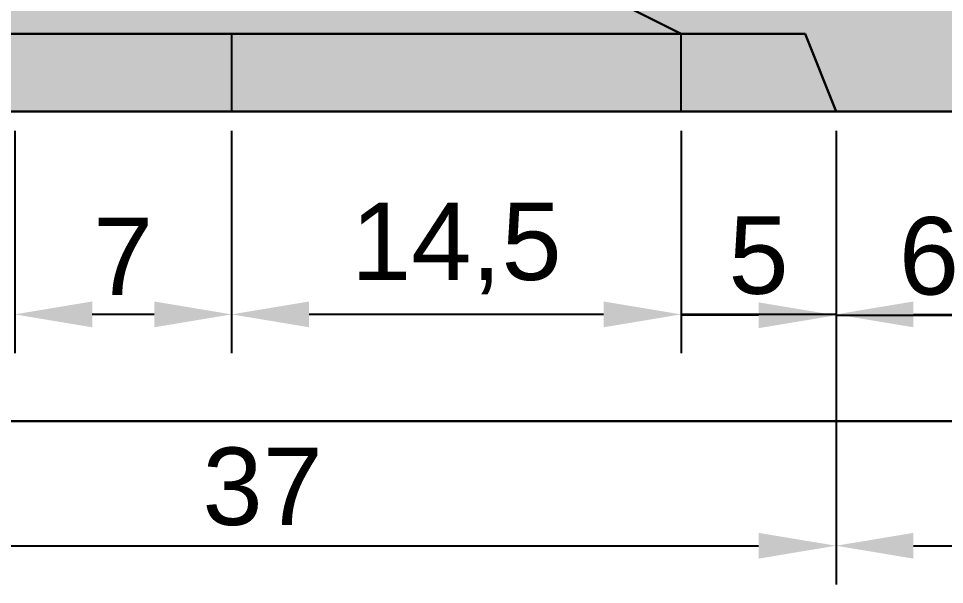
# Model space of a CAD drawing. Header units: centimetres. Extents: x -10 to 101, y -21 to 38.
# Drawn here: x 15.62 to 45.5, y -15.27 to 3 of the extents above; entities that cross this region are included whole.
import ezdxf

# ---------------------------------------------------------------- set-up
doc = ezdxf.new("R2010")
doc.units = ezdxf.units.CM
doc.styles.get("Standard").update_dxf_attribs({"font": 'arial.ttf'})
doc.dimstyles.new('ISO-25', dxfattribs={"dimtxt": 2.5, "dimasz": 2.5, "dimexe": 1.25, "dimexo": 0.625, "dimtad": 1, "dimtxsty": 'Standard', "dimcen": 2.5, "dimadec": 0, "dimazin": 0, "dimtfac": 1, "dimtmove": 0, "dimatfit": 3, "dimfxl": 1, "dimarcsym": 0})

# ---------------------------------------------------------------- blocks, each defined once
blk = doc.blocks.new('*D1')
at = {"color": 0, "lineweight": -2, "transparency": 16777216}
for p, q in [((5, -0.625), (5, -15.268)), ((42, -0.625), (42, -15.268)), ((7.5, -14.018), (39.5, -14.018))]:
    blk.add_line(p, q, dxfattribs=at)
at = {"color": 0, "transparency": 16777216}
for points in [[(7.5, -13.602), (7.5, -14.435), (5, -14.018)], [(39.5, -13.602), (39.5, -14.435), (42, -14.018)]]:
    blk.add_solid(points, dxfattribs=at)
at = {"layer": 'Defpoints', "color": 0, "transparency": 16777216}
for p in [(5, 0), (42, 0), (42, -14.018)]:
    blk.add_point(p, dxfattribs=at)
at = {"color": 0, "transparency": 16777216, "insert": (23.5, -12.116), "char_height": 2.5, "attachment_point": 5}
blk.add_mtext('37', dxfattribs=at)
blk = doc.blocks.new('*D3')
at = {"color": 0, "lineweight": -2, "transparency": 16777216}
for p, q in [((42, -0.625), (42, -15.268)), ((61, -0.625), (61, -15.268)), ((44.5, -14.018), (58.5, -14.018))]:
    blk.add_line(p, q, dxfattribs=at)
at = {"color": 0, "transparency": 16777216}
for points in [[(44.5, -13.602), (44.5, -14.435), (42, -14.018)], [(58.5, -13.602), (58.5, -14.435), (61, -14.018)]]:
    blk.add_solid(points, dxfattribs=at)
at = {"layer": 'Defpoints', "color": 0, "transparency": 16777216}
for p in [(42, 0), (61, 0), (61, -14.018)]:
    blk.add_point(p, dxfattribs=at)
at = {"color": 0, "transparency": 16777216, "insert": (51.5, -12.117), "char_height": 2.5, "attachment_point": 5}
blk.add_mtext('19', dxfattribs=at)
blk = doc.blocks.new('*D11')
at = {"color": 0, "lineweight": -2, "transparency": 16777216}
for p, q in [((37, -0.625), (37, -7.801)), ((42, -0.625), (42, -7.801)), ((34.5, -6.551), (32, -6.551)), ((42, -6.551), (37, -6.551)), ((44.5, -6.551), (47, -6.551))]:
    blk.add_line(p, q, dxfattribs=at)
at = {"color": 0, "transparency": 16777216}
for points in [[(34.5, -6.134), (34.5, -6.967), (37, -6.551)], [(44.5, -6.134), (44.5, -6.967), (42, -6.551)]]:
    blk.add_solid(points, dxfattribs=at)
at = {"layer": 'Defpoints', "color": 0, "transparency": 16777216}
for p in [(37, 0), (42, 0), (37, -6.551)]:
    blk.add_point(p, dxfattribs=at)
at = {"color": 0, "transparency": 16777216, "insert": (39.5, -4.654), "char_height": 2.5, "attachment_point": 5}
blk.add_mtext('5', dxfattribs=at)
blk = doc.blocks.new('*D12')
at = {"color": 0, "lineweight": -2, "transparency": 16777216}
for p, q in [((22.5, -0.625), (22.5, -7.801)), ((37, -0.625), (37, -7.801)), ((34.5, -6.551), (25, -6.551))]:
    blk.add_line(p, q, dxfattribs=at)
at = {"color": 0, "transparency": 16777216}
for points in [[(25, -6.134), (25, -6.967), (22.5, -6.551)], [(34.5, -6.134), (34.5, -6.967), (37, -6.551)]]:
    blk.add_solid(points, dxfattribs=at)
at = {"layer": 'Defpoints', "color": 0, "transparency": 16777216}
for p in [(22.5, 0), (37, 0), (22.5, -6.551)]:
    blk.add_point(p, dxfattribs=at)
at = {"color": 0, "transparency": 16777216, "insert": (29.75, -4.423), "char_height": 2.5, "attachment_point": 5}
blk.add_mtext('14,5', dxfattribs=at)
blk = doc.blocks.new('*D13')
at = {"color": 0, "lineweight": -2, "transparency": 16777216}
for p, q in [((15.5, -0.625), (15.5, -7.801)), ((22.5, -0.625), (22.5, -7.801)), ((20, -6.551), (18, -6.551))]:
    blk.add_line(p, q, dxfattribs=at)
at = {"color": 0, "transparency": 16777216}
for points in [[(18, -6.134), (18, -6.967), (15.5, -6.551)], [(20, -6.134), (20, -6.967), (22.5, -6.551)]]:
    blk.add_solid(points, dxfattribs=at)
at = {"layer": 'Defpoints', "color": 0, "transparency": 16777216}
for p in [(15.5, 0), (22.5, 0), (15.5, -6.551)]:
    blk.add_point(p, dxfattribs=at)
at = {"color": 0, "transparency": 16777216, "insert": (19, -4.676), "char_height": 2.5, "attachment_point": 5}
blk.add_mtext('7', dxfattribs=at)
blk = doc.blocks.new('*D24')
at = {"color": 0, "lineweight": -2, "transparency": 16777216}
for p, q in [((42, -0.625), (42, -7.829)), ((48, -0.625), (48, -7.829)), ((39.5, -6.579), (37, -6.579)), ((42, -6.579), (48, -6.579)), ((50.5, -6.579), (53, -6.579))]:
    blk.add_line(p, q, dxfattribs=at)
at = {"color": 0, "transparency": 16777216}
for points in [[(39.5, -6.163), (39.5, -6.996), (42, -6.579)], [(50.5, -6.163), (50.5, -6.996), (48, -6.579)]]:
    blk.add_solid(points, dxfattribs=at)
at = {"layer": 'Defpoints', "color": 0, "transparency": 16777216}
for p in [(42, 0), (48, 0), (48, -6.579)]:
    blk.add_point(p, dxfattribs=at)
at = {"color": 0, "transparency": 16777216, "insert": (45, -4.678), "char_height": 2.5, "attachment_point": 5}
blk.add_mtext('6', dxfattribs=at)

msp = doc.modelspace()

# ---------------------------------------------------------------- hatches: boundary and pattern name
h = msp.add_hatch()
h.set_pattern_fill('AR-SAND', color=256, scale=0.0068)
h.paths.add_polyline_path([(22.5, 3.5), (42, 20), (48, 20), (62, 2.5), (61, 0), (42, 0), (41, 2.5), (37, 2.5), (35, 3.5)])
h = msp.add_hatch()
h.set_pattern_fill('HEX', color=256, scale=0.063)
h.paths.add_polyline_path([(5, 0), (0, 0), (5.5, 3.5), (35, 3.5), (37, 2.5), (6, 2.5)])
h = msp.add_hatch()
h.set_pattern_fill('DOTS', color=256, scale=0.36)
h.paths.add_polyline_path([(5, 0), (6, 2.5), (41, 2.5), (42, 0)])
edge = h.paths.add_edge_path()
edge.add_line((62, 2.5), (79, 2.5))
edge.add_line((80, 0), (61, 0))
at = {"true_color": 0x636466}
h = msp.add_hatch(dxfattribs=at)
h.set_pattern_fill('AR-HBONE', color=251)
h.paths.add_polyline_path([(90, 0), (0, 0), (-10, 0), (-10, -10), (90, -10)])

# ---------------------------------------------------------------- linework, layer by layer
for p, q in [((35, 3.5), (37, 2.5)), ((37, 2.5), (35, 3.5)), ((35, 3.5), (37, 2.5)), ((41, 2.5), (6, 2.5)), ((6, 2.5), (41, 2.5)), ((37, 2.5), (6, 2.5)), ((22.5, 2.5), (22.5, 0)), ((37, 2.5), (35, 2.5)), ((39, 2.5), (37, 2.5)), ((41, 2.5), (37, 2.5)), ((37, 0), (37, 2.5)), ((41, 2.5), (39, 2.5)), ((42, 0), (41, 2.5)), ((42, 0), (41, 2.5)), ((41, 2.5), (42, 0)), ((-10, 0), (90, 0)), ((42, 0), (5, 0)), ((22.5, 0), (37, 0)), ((42, 0), (41, 0)), ((61, 0), (42, 0)), ((90, -10), (-10, -10))]:
    msp.add_line(p, q)
msp.add_lwpolyline([(0, 0), (-10, 0), (-10, -10), (90, -10), (90, 0), (0, 0)])

# ---------------------------------------------------------------- dimensions: what is measured, and where the dimension line sits
for base, p1, p2, picture, middle in [((42, -14.018), (5, 0), (42, 0), '*D1', (23.5, -12.116)), ((15.5, -6.551), (22.5, 0), (15.5, 0), '*D13', (19, -4.676)), ((22.5, -6.551), (37, 0), (22.5, 0), '*D12', (29.75, -4.423)), ((37, -6.551), (42, 0), (37, 0), '*D11', (39.5, -4.654)), ((48, -6.579), (42, 0), (48, 0), '*D24', (45, -4.678)), ((61, -14.018), (42, 0), (61, 0), '*D3', (51.5, -12.117))]:
    dim = msp.add_linear_dim(base=base, p1=p1, p2=p2, dimstyle='ISO-25')
    dim.commit()
    dim.dimension.update_dxf_attribs({"geometry": picture, "text_midpoint": middle})

doc.saveas('drawing.dxf')
